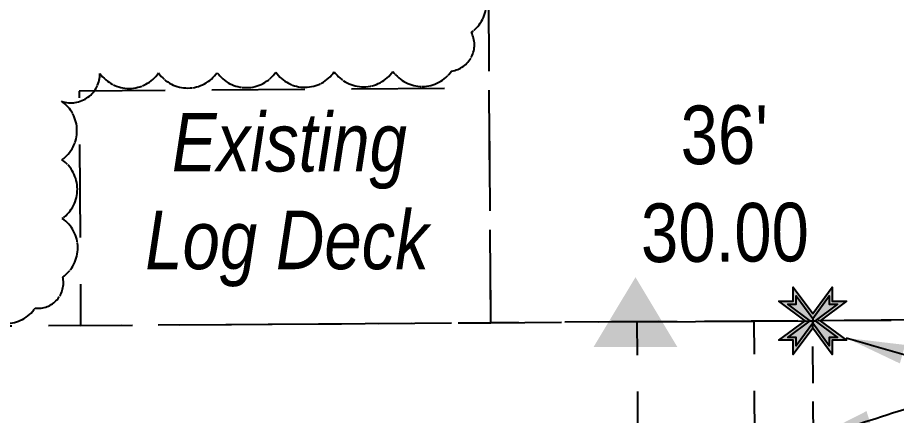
# Model space of a CAD drawing. Extents: x 560272 to 568164, y 6204780 to 6214217.
# Drawn here: x 563927.7 to 564077.5, y 6210255.1 to 6210323 of the extents above; entities that cross this region are included whole.
import ezdxf

# ---------------------------------------------------------------- set-up
doc = ezdxf.new("R2010")
doc.units = 0
doc.header["$LTSCALE"] = 5
for name, pattern in [('0', [1, 1, 0]), ('foc-ACCESSROAD', [3.75, 2.5, -1.25]), ('foc-TRAV', [1.875, 1.25, -0.625]), ('HIDDEN2', [4.7625, 3.175, -1.5875])]:
    doc.linetypes.add(name, pattern=pattern)
for name, color, linetype in [('C-AR', 13, 'foc-ACCESSROAD'), ('L-BD', 7, 'Continuous'), ('L-BD1', 253, 'Continuous'), ('L-MON', 1, 'Continuous'), ('P-TRAV', 4, 'foc-TRAV'), ('T-BUSH', 110, '0'), ('T-EXISTING TFA', 220, 'HIDDEN2'), ('T-EXISTING TFA-T', 220, 'Continuous')]:
    doc.layers.add(name, color=color, linetype=linetype)
doc.styles.add('80CG', font='ARIALN.TTF', dxfattribs={"height": 10})
doc.styles.add('80L', font='ARIALN.TTF', dxfattribs={"height": 10})
doc.dimstyles.new('Compass 5 000', dxfattribs={"dimscale": 5, "dimtxt": 9, "dimasz": 2, "dimexe": 0.2, "dimexo": 0.0625, "dimgap": 0.5, "dimtad": 0, "dimtih": 1, "dimtoh": 1, "dimzin": 0, "dimdsep": 46, "dimtxsty": '80CG', "dimcen": 0.1, "dimse1": 1, "dimse2": 1, "dimclrd": 256, "dimclrt": 256, "dimaunit": 1, "dimadec": 4, "dimazin": 0, "dimtfac": 0.06, "dimtofl": 0, "dimtmove": 0, "dimatfit": 1, "dimfxl": 0.2, "dimtolj": 1, "dimtzin": 0, "dimlwd": -1, "dimarcsym": 0})

# ---------------------------------------------------------------- blocks, each defined once
blk = doc.blocks.new('TEMP')
h = blk.add_hatch(color=255)
h.dxf.hatch_style = 1
h.paths.add_polyline_path([(0, 0.251), (-0.666, 1.152), (-0.666, 0.666), (-1.152, 0.666), (-0.251, 0), (-1.152, -0.666), (-0.666, -0.666), (-0.666, -1.152), (0, -0.251), (0.666, -1.152), (0.666, -0.666), (1.152, -0.666), (0.251, 0), (1.152, 0.666), (0.666, 0.666), (0.666, 1.152)])
h.paths.add_polyline_path([(0.566, 0.849), (0.566, 0.566), (0.849, 0.566), (0.083, 0), (0.849, -0.566), (0.566, -0.566), (0.566, -0.849), (0, -0.083), (-0.566, -0.849), (-0.566, -0.566), (-0.849, -0.566), (-0.083, 0), (-0.849, 0.566), (-0.566, 0.566), (-0.566, 0.849), (0, 0.083)], flags=16)
h = blk.add_hatch(color=1)
h.dxf.hatch_style = 1
h.paths.add_polyline_path([(0, 0.083), (-0.566, 0.849), (-0.566, 0.566), (-0.849, 0.566), (-0.083, 0), (-0.849, -0.566), (-0.566, -0.566), (-0.566, -0.849), (0, -0.083), (0.566, -0.849), (0.566, -0.566), (0.849, -0.566), (0.083, 0), (0.849, 0.566), (0.566, 0.566), (0.566, 0.849)])
at = {"color": 1}
for p, q in [((-0.083, 0), (0.083, 0)), ((0, 0.083), (0, -0.083))]:
    blk.add_line(p, q, dxfattribs=at)
at = {"color": 255, "flags": 128}
blk.add_lwpolyline([(-0.251, 0), (-1.152, 0.666), (-0.666, 0.666), (-0.666, 1.152), (0, 0.251), (0.666, 1.152), (0.666, 0.666), (1.152, 0.666), (0.251, 0), (1.152, -0.666), (0.666, -0.666), (0.666, -1.152), (0, -0.251), (-0.666, -1.152), (-0.666, -0.666), (-1.152, -0.666)], close=True, dxfattribs=at)
at = {"color": 1, "flags": 128}
blk.add_lwpolyline([(-0.083, 0), (-0.849, 0.566), (-0.566, 0.566), (-0.566, 0.849), (0, 0.083), (0.566, 0.849), (0.566, 0.566), (0.849, 0.566), (0.083, 0), (0.849, -0.566), (0.566, -0.566), (0.566, -0.849), (0, -0.083), (-0.566, -0.849), (-0.566, -0.566), (-0.849, -0.566)], close=True, dxfattribs=at)
blk = doc.blocks.new('STRIA')
blk.add_hatch(color=255).paths.add_polyline_path([(-0.041, 1.521), (-1.475, -0.867), (1.392, -0.867)])
blk = doc.blocks.new('STRIAA')
blk.add_blockref('STRIA', (0, 0))
blk = doc.blocks.new('STRIB')
at = {"color": 1}
blk.add_solid([(-1.121, -0.667), (-0.041, 1.133), (1.039, -0.667)], dxfattribs=at)
blk = doc.blocks.new('STRIBB')
blk.add_blockref('STRIB', (0, 0))
blk = doc.blocks.new('STRICC')
for name in ['STRIAA', 'STRIBB']:
    blk.add_blockref(name, (0, 0))
blk = doc.blocks.new('fdspike')
blk.add_blockref('STRICC', (0, 0))

msp = doc.modelspace()

# ---------------------------------------------------------------- linework, layer by layer
at = {"layer": 'C-AR', "flags": 128}
msp.add_lwpolyline([(564395.402, 6210273.472), (563171.092, 6210265.302)], dxfattribs=at)
msp.add_lwpolyline([(563972.843, 6209339.739), (564059.155, 6209390.979), (564053.281, 6210271.198), (564033.281, 6210271.065), (564039.079, 6209402.313), (563962.629, 6209356.923)], close=True, dxfattribs=at)
at = {"layer": 'L-MON', "color": 6, "flags": 128}
msp.add_lwpolyline([(564033.281, 6210271.065), (564063.266, 6210271.265)], dxfattribs=at)
at = {"layer": 'P-TRAV', "flags": 128}
msp.add_lwpolyline([(564063.414, 6210251.265), (564063.281, 6210271.256)], dxfattribs=at)
at = {"layer": 'T-BUSH', "flags": 128}
msp.add_lwpolyline([(563700.345, 6210678.707, 0.1541899), (563702.614, 6210675.815, 0.5205671), (563702.728, 6210665.82, 0.5205671), (563702.842, 6210655.825, 0.5205671), (563702.956, 6210645.831, 0.5205671), (563703.069, 6210635.836, 0.5205671), (563703.183, 6210625.841, 0.5205671), (563703.297, 6210615.846, 0.5205671), (563703.411, 6210605.852, 0.5205671), (563703.525, 6210595.857, 0.5205671), (563703.639, 6210585.862, 0.5205671), (563703.752, 6210575.867, 0.5205671), (563703.866, 6210565.873, 0.5205671), (563703.98, 6210555.878, 0.5205671), (563704.094, 6210545.883, 0.5205671), (563704.208, 6210535.888, 0.5205671), (563704.322, 6210525.894, 0.5205671), (563704.436, 6210515.899, 0.5205671), (563704.549, 6210505.904, 0.5205671), (563704.663, 6210495.909, 0.5205671), (563704.777, 6210485.915, 0.5205671), (563704.891, 6210475.92, 0.5205671), (563705.005, 6210465.925, 0.5205671), (563705.119, 6210455.93, 0.5205671), (563705.233, 6210445.935, 0.5205671), (563705.346, 6210435.941, 0.5205671), (563705.46, 6210425.946, 0.5205671), (563705.574, 6210415.951, 0.5205671), (563705.688, 6210405.956, 0.5205671), (563705.802, 6210395.962, 0.5205671), (563705.916, 6210385.967, 0.5205671), (563706.03, 6210375.972, 0.5205671), (563706.143, 6210365.977, 0.5205671), (563706.257, 6210355.983, 0.5205671), (563706.371, 6210345.988, 0.5205671), (563706.485, 6210335.993, 0.5205671), (563706.599, 6210325.998, 0.5205671), (563706.713, 6210316.004, 0.5205671), (563706.826, 6210306.009, 0.5205671), (563706.94, 6210296.014, 0.5205671), (563707.054, 6210286.019, 0.5205671), (563713.526, 6210278.743, 0.5205671), (563720.759, 6210271.969, 0.5205671), (563730.755, 6210272.039, 0.5205671), (563740.75, 6210272.109, 0.5205671), (563750.745, 6210272.179, 0.5205671), (563760.74, 6210272.248, 0.5205671), (563770.735, 6210272.318, 0.5205671), (563780.73, 6210272.388, 0.5205671), (563790.726, 6210272.458, 0.5205671), (563800.721, 6210272.527, 0.5205671), (563810.716, 6210272.597, 0.5205671), (563820.711, 6210272.667, 0.5205671), (563830.706, 6210272.737, 0.5205671), (563840.701, 6210272.807, 0.5205671), (563850.697, 6210272.876, 0.5205671), (563860.692, 6210272.946, 0.5205671), (563870.687, 6210273.016, 0.5205671), (563880.682, 6210273.086, 0.5205671), (563890.677, 6210273.155, 0.5205671), (563900.672, 6210273.225, 0.5205671), (563910.668, 6210273.295, 0.5205671), (563920.663, 6210273.365, 0.5205671), (563930.658, 6210273.435, 0.5205671), (563935.356, 6210278.729, 0.5205671), (563935.289, 6210288.724, 0.5205671), (563935.223, 6210298.72, 0.5205671), (563935.156, 6210308.715, 0.5205671), (563941.699, 6210313.466, 0.5205671), (563951.695, 6210313.533, 0.5205671), (563961.69, 6210313.6, 0.5205671), (563971.685, 6210313.666, 0.5205671), (563981.68, 6210313.733, 0.5205671), (563991.675, 6210313.8, 0.5205671), (564001.671, 6210313.867, 0.5205671), (564005.048, 6210320.464, 0.5205671), (564004.981, 6210330.459, 0.5205671), (564004.914, 6210340.454, 0.5205671), (564004.847, 6210350.449, 0.5205671), (564004.78, 6210360.445, 0.5205671), (564004.714, 6210370.44, 0.5205671), (564012.551, 6210373.914, 0.5205671), (564022.547, 6210373.981, 0.5205671), (564032.542, 6210374.047, 0.5205671), (564042.537, 6210374.114, 0.5205671), (564052.532, 6210374.181, 0.5205671), (564062.527, 6210374.248, 0.5205671), (564072.523, 6210374.314, 0.5205671), (564082.518, 6210374.381, 0.5205671), (564092.513, 6210374.448, 0.5205671), (564102.508, 6210374.515, 0.5205671), (564110.662, 6210371.419, 0.5205671), (564110.728, 6210361.424, 0.5205671), (564110.795, 6210351.429, 0.5205671), (564110.862, 6210341.434, 0.5205671), (564110.929, 6210331.439, 0.5205671), (564110.996, 6210321.444, 0.5205671), (564111.062, 6210311.448, 0.5205671), (564111.129, 6210301.453, 0.5205671), (564111.196, 6210291.458, 0.5205671), (564111.263, 6210281.463, 0.5205671), (564114.457, 6210274.637, 0.5205671), (564124.452, 6210274.704, 0.5205671), (564134.448, 6210274.771, 0.5205671), (564144.443, 6210274.838, 0.5205671), (564154.438, 6210274.904, 0.5205671), (564164.433, 6210274.971, 0.5205671), (564170.236, 6210279.175, 0.5205671), (564170.169, 6210289.17, 0.5205671), (564170.102, 6210299.165, 0.5205671), (564170.035, 6210309.16, 0.5205671), (564169.969, 6210319.156, 0.5205671), (564169.902, 6210329.151, 0.5205671), (564169.835, 6210339.146, 0.5205671), (564169.768, 6210349.141, 0.5205671), (564169.701, 6210359.136, 0.5205671), (564169.635, 6210369.132, 0.5205671), (564175.046, 6210374.999, 0.5205671), (564185.042, 6210375.066, 0.5205671), (564195.037, 6210375.133, 0.5205671), (564205.032, 6210375.2, 0.5205671), (564215.027, 6210375.267, 0.5205671), (564225.022, 6210375.333, 0.5205671), (564235.018, 6210375.4, 0.5205671), (564245.013, 6210375.467, 0.5205671), (564255.008, 6210375.534, 0.5205671), (564265.003, 6210375.6, 0.5205671), (564274.741, 6210374.718, 0.5205671), (564275.617, 6210364.936, 0.5205671), (564275.684, 6210354.941, 0.5205671), (564275.751, 6210344.946, 0.5205671), (564275.818, 6210334.951, 0.5205671), (564275.885, 6210324.955, 0.5205671), (564276.686, 6210315.704, 0.5205671), (564286.681, 6210315.771, 0.5205671), (564296.676, 6210315.838, 0.5205671), (564306.671, 6210315.905, 0.5205671), (564316.666, 6210315.971, 0.5205671), (564326.661, 6210316.038, 0.5205671), (564336.657, 6210316.105, 0.5205671), (564345.771, 6210314.123, 0.5205671), (564345.994, 6210304.146, 0.5205671), (564346.06, 6210294.151, 0.5205671), (564346.127, 6210284.156, 0.5205671), (564348.203, 6210276.195, 0.5205671), (564358.198, 6210276.253, 0.5205671), (564368.194, 6210276.312, 0.5205671), (564378.189, 6210276.37, 0.5205671), (564388.184, 6210276.429, 0.5205671), (564395.384, 6210276.471)], format="xyb", dxfattribs=at)
at = {"layer": 'T-EXISTING TFA', "flags": 128}
for points in [[(564108.33, 6210271.598), (564008.377, 6210270.93), (564007.709, 6210370.883), (564107.662, 6210371.551)], [(564008.377, 6210270.93), (564008.11, 6210310.911), (563938.143, 6210310.444), (563938.41, 6210270.49)]]:
    msp.add_lwpolyline(points, close=True, dxfattribs=at)

# ---------------------------------------------------------------- block references
at = {"layer": 'L-MON', "xscale": 4.997705, "yscale": 4.997705, "zscale": 4.997705}
for name, p in [('fdspike', (564033.252, 6210271.103)), ('TEMP', (564063.266, 6210271.265))]:
    msp.add_blockref(name, p, dxfattribs=at)

# ---------------------------------------------------------------- leaders
at = {"layer": 'L-BD1', "path_type": 1}
for points in [[(564068.98, 6210268.345), (564094.251, 6210261.057)], [(564063.414, 6210251.265), (564094.251, 6210261.057)]]:
    msp.add_leader(points, dimstyle='Compass 5 000', override={"dimgap": 0.5, "dimtad": 0}, dxfattribs=at)

# ---------------------------------------------------------------- next in the draw order: texts
at = {"layer": 'L-BD', "insert": (564048.178, 6210307.999), "char_height": 9.9954, "width": 14.98672, "attachment_point": 2, "rotation": 0.3098, "style": '80L', "bg_fill": 3, "box_fill_scale": 1.1, "bg_fill_color": 256, "bg_fill_transparency": 0}
msp.add_mtext("36'\\P30.00", dxfattribs=at)
at = {"layer": 'T-EXISTING TFA-T', "insert": (563949.491, 6210306.727), "char_height": 9.99553, "attachment_point": 1, "style": '80L', "bg_fill": 3, "box_fill_scale": 1.1, "bg_fill_color": 256, "bg_fill_transparency": 0}
msp.add_mtext_dynamic_manual_height_columns('\\pi4.4799;{\\fArial Narrow|b0|i1|c0|p34;Existing\\P\\pi-0.061056;Log Deck}', width=48.47825, gutter_width=50.023, heights=[0], dxfattribs=at)

doc.saveas('drawing.dxf')
